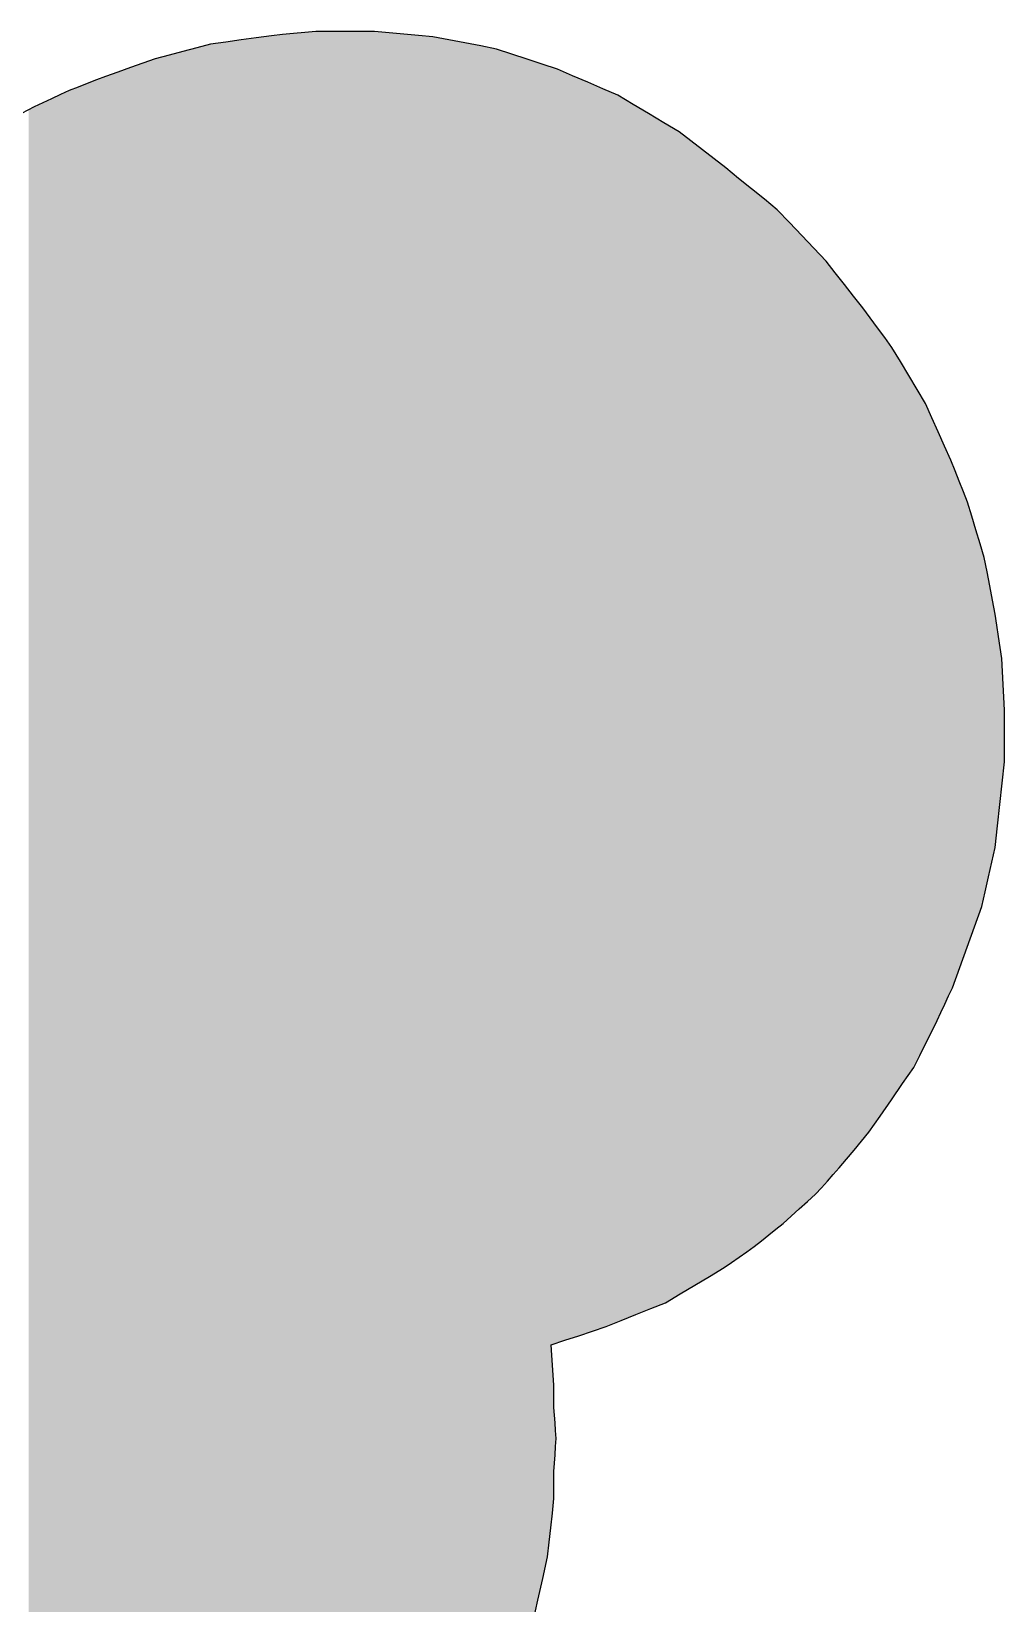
# Model space of a CAD drawing. Extents: x -8.7 to 23.6, y -19.4 to 9.1.
# Drawn here: x 17.86 to 21.34, y -16.1 to -10.48 of the extents above; entities that cross this region are included whole.
import ezdxf

# ---------------------------------------------------------------- set-up
doc = ezdxf.new("R2010")
doc.units = 0
doc.layers.add('LAYER_6', color=7, linetype='CONTINUOUS')

# ---------------------------------------------------------------- blocks, each defined once
blk = doc.blocks.new('*U1')
at = {"layer": 'LAYER_6', "color": 1}
for points in [[(18.6926, -18.0718), (18.6672, -10.5072), (18.6926, -10.5037)], [(18.7155, -18.0476), (18.6926, -10.5037), (18.7155, -10.5005)], [(18.6926, -18.0718), (18.6926, -10.5037), (18.7155, -18.0476)], [(18.7217, -18.041), (18.7155, -10.5005), (18.7217, -10.4996)], [(18.7155, -18.0476), (18.7155, -10.5005), (18.7217, -18.041)], [(18.7612, -17.9992), (18.7217, -10.4996), (18.7612, -10.4958)], [(18.7217, -18.041), (18.7217, -10.4996), (18.7612, -17.9992)], [(18.763, -17.9974), (18.7612, -10.4958), (18.763, -10.4956)], [(18.7612, -17.9992), (18.7612, -10.4958), (18.763, -17.9974)], [(18.7672, -17.9885), (18.763, -10.4956), (18.7672, -10.4952)], [(18.763, -17.9974), (18.763, -10.4956), (18.7672, -17.9885)], [(18.7754, -17.9709), (18.7672, -10.4952), (18.7754, -10.4944)], [(18.7672, -17.9885), (18.7672, -10.4952), (18.7754, -17.9709)], [(18.8007, -17.917), (18.7754, -10.4944), (18.8007, -10.492)], [(18.7754, -17.9709), (18.7754, -10.4944), (18.8007, -17.917)], [(18.8188, -17.8785), (18.8007, -10.492), (18.8188, -10.4902)], [(18.8007, -17.917), (18.8007, -10.492), (18.8188, -17.8785)], [(18.8403, -17.8329), (18.8188, -10.4902), (18.8403, -10.4881)], [(18.8188, -17.8785), (18.8188, -10.4902), (18.8403, -17.8329)], [(18.8583, -17.7946), (18.8403, -10.4881), (18.8583, -10.4864)], [(18.8403, -17.8329), (18.8403, -10.4881), (18.8583, -17.7946)], [(18.8675, -17.775), (18.8583, -10.4864), (18.8675, -10.4855)], [(18.8583, -17.7946), (18.8583, -10.4864), (18.8675, -17.775)], [(18.8798, -17.7488), (18.8675, -10.4855), (18.8798, -10.4843)], [(18.8675, -17.775), (18.8675, -10.4855), (18.8798, -17.7488)], [(18.8798, -17.7488), (18.8798, -10.4843), (18.9162, -17.6715)], [(18.9162, -17.6715), (18.8798, -10.4843), (18.9162, -10.4843)], [(18.9162, -17.6715), (18.9162, -10.4843), (18.9322, -17.6374)], [(18.9322, -17.6374), (18.9162, -10.4843), (18.9322, -10.4843)], [(18.9322, -17.6374), (18.9322, -10.4843), (18.9411, -17.6184)], [(18.9411, -17.6184), (18.9322, -10.4843), (18.9411, -10.4843)], [(18.9411, -17.6184), (18.9411, -10.4843), (18.9648, -17.568)], [(18.9648, -17.568), (18.9411, -10.4843), (18.9648, -10.4843)], [(18.9648, -17.568), (18.9648, -10.4843), (18.9845, -17.5261)], [(18.9845, -17.5261), (18.9648, -10.4843), (18.9845, -10.4843)], [(18.9845, -17.5261), (18.9845, -10.4843), (18.9913, -17.5118)], [(18.9913, -17.5118), (18.9845, -10.4843), (18.9913, -10.4843)], [(18.9913, -17.5118), (18.9913, -10.4843), (19.0135, -17.4645)], [(19.0135, -17.4645), (18.9913, -10.4843), (19.0135, -10.4843)], [(19.0135, -17.4645), (19.0135, -10.4843), (19.0369, -17.4147)], [(19.0369, -17.4147), (19.0135, -10.4843), (19.0369, -10.4843)], [(19.0369, -17.4147), (19.0369, -10.4843), (19.0414, -17.4051)], [(19.0414, -17.4051), (19.0369, -10.4843), (19.0414, -10.4843)], [(19.0414, -17.4051), (19.0414, -10.4843), (19.0581, -17.3696)], [(19.0581, -17.3696), (19.0414, -10.4843), (19.0581, -10.4843)], [(19.0581, -17.3696), (19.0581, -10.4843), (19.0893, -17.3033)], [(19.0893, -17.3033), (19.0581, -10.4843), (19.0893, -10.4843)], [(19.0893, -17.3033), (19.0893, -10.4843), (19.0915, -17.2985)], [(19.0915, -17.2985), (19.0893, -10.4843), (19.0915, -10.4845)], [(19.0915, -17.2985), (19.0915, -10.4845), (19.1027, -17.2747)], [(19.1027, -17.2747), (19.0915, -10.4845), (19.1027, -10.4855)], [(19.1027, -17.2747), (19.1027, -10.4855), (19.1416, -17.1919)], [(19.1416, -17.1919), (19.1027, -10.4855), (19.1416, -10.4891)], [(19.1416, -17.1919), (19.1416, -10.4891), (19.1473, -17.1798)], [(19.1473, -17.1798), (19.1416, -10.4891), (19.1473, -10.4896)], [(19.1473, -17.1798), (19.1473, -10.4896), (19.1832, -17.1036)], [(19.1832, -17.1036), (19.1473, -10.4896), (19.1832, -10.4929)], [(19.1832, -17.1036), (19.1832, -10.4929), (19.1919, -17.0849)], [(19.1919, -17.0849), (19.1832, -10.4929), (19.1919, -10.4937)], [(19.1919, -17.0849), (19.1919, -10.4937), (19.1923, -17.0841)], [(19.1923, -17.0841), (19.1919, -10.4937), (19.1923, -10.4938)], [(19.1923, -17.0841), (19.1923, -10.4938), (19.194, -17.082)], [(19.194, -17.082), (19.1923, -10.4938), (19.194, -10.4939)], [(19.194, -17.082), (19.194, -10.4939), (19.2247, -17.0436)], [(19.2247, -17.0436), (19.194, -10.4939), (19.2247, -10.4968)], [(19.2247, -17.0436), (19.2247, -10.4968), (19.2259, -17.0421)], [(19.2259, -17.0421), (19.2247, -10.4968), (19.2259, -10.4969)], [(19.2259, -17.0421), (19.2259, -10.4969), (19.2324, -17.034)], [(19.2324, -17.034), (19.2259, -10.4969), (19.2324, -10.4975)], [(19.2324, -17.034), (19.2324, -10.4975), (19.2464, -17.0165)], [(19.2464, -17.0165), (19.2324, -10.4975), (19.2464, -10.4988)], [(19.2464, -17.0165), (19.2464, -10.4988), (19.2595, -17.0001)], [(19.2595, -17.0001), (19.2464, -10.4988), (19.2595, -10.5)], [(19.2595, -17.0001), (19.2595, -10.5), (19.2662, -16.9917)], [(19.2662, -16.9917), (19.2595, -10.5), (19.2662, -10.5006)], [(19.2662, -16.9917), (19.2662, -10.5006), (19.2729, -16.9833)], [(19.2729, -16.9833), (19.2662, -10.5006), (19.2729, -10.5012)], [(19.2729, -16.9833), (19.2729, -10.5012), (19.2931, -16.9581)], [(19.2931, -16.9581), (19.2729, -10.5012), (19.2931, -10.5031)], [(19.2931, -16.9581), (19.2931, -10.5031), (19.2987, -16.951)], [(19.2987, -16.951), (19.2931, -10.5031), (19.2987, -10.5036)], [(19.2987, -16.951), (19.2987, -10.5036), (19.3077, -16.9398)], [(19.3077, -16.9398), (19.2987, -10.5036), (19.3077, -10.5053)], [(19.3077, -16.9398), (19.3077, -10.5053), (19.3134, -16.9327)], [(19.3134, -16.9327), (19.3077, -10.5053), (19.3134, -10.5064)], [(19.3134, -16.9327), (19.3134, -10.5064), (19.3266, -16.9161)], [(19.3266, -16.9161), (19.3134, -10.5064), (19.3266, -10.5089)], [(18.4053, -18.3757), (18.367, -10.5661), (18.4053, -10.556)], [(18.4192, -18.3609), (18.4053, -10.556), (18.4192, -10.5523)], [(18.4053, -18.3757), (18.4053, -10.556), (18.4192, -18.3609)], [(18.4257, -18.354), (18.4192, -10.5523), (18.4257, -10.5506)], [(18.4192, -18.3609), (18.4192, -10.5523), (18.4257, -18.354)], [(18.4546, -18.3235), (18.4257, -10.5506), (18.4546, -10.543)], [(18.4257, -18.354), (18.4257, -10.5506), (18.4546, -18.3235)], [(18.4674, -18.3099), (18.4546, -10.543), (18.4674, -10.5396)], [(18.4546, -18.3235), (18.4546, -10.543), (18.4674, -18.3099)], [(18.504, -18.2713), (18.4674, -10.5396), (18.504, -10.5299)], [(18.4674, -18.3099), (18.4674, -10.5396), (18.504, -18.2713)], [(18.5157, -18.2589), (18.504, -10.5299), (18.5157, -10.5283)], [(18.504, -18.2713), (18.504, -10.5299), (18.5157, -18.2589)], [(18.5177, -18.2567), (18.5157, -10.5283), (18.5177, -10.528)], [(18.5157, -18.2589), (18.5157, -10.5283), (18.5177, -18.2567)], [(18.5584, -18.2137), (18.5177, -10.528), (18.5584, -10.5224)], [(18.5177, -18.2567), (18.5177, -10.528), (18.5584, -18.2137)], [(18.5639, -18.2079), (18.5584, -10.5224), (18.5639, -10.5216)], [(18.5584, -18.2137), (18.5584, -10.5224), (18.5639, -18.2079)], [(18.6097, -18.1594), (18.5639, -10.5216), (18.6097, -10.5152)], [(18.5639, -18.2079), (18.5639, -10.5216), (18.6097, -18.1594)], [(18.6121, -18.1569), (18.6097, -10.5152), (18.6121, -10.5149)], [(18.6097, -18.1594), (18.6097, -10.5152), (18.6121, -18.1569)], [(18.6128, -18.1561), (18.6121, -10.5149), (18.6128, -10.5148)], [(18.6121, -18.1569), (18.6121, -10.5149), (18.6128, -18.1561)], [(18.6638, -18.1022), (18.6128, -10.5148), (18.6638, -10.5077)], [(18.6128, -18.1561), (18.6128, -10.5148), (18.6638, -18.1022)], [(18.6672, -18.0986), (18.6638, -10.5077), (18.6672, -10.5072)], [(18.6638, -18.1022), (18.6638, -10.5077), (18.6672, -18.0986)], [(18.6672, -18.0986), (18.6672, -10.5072), (18.6926, -18.0718)], [(19.3266, -16.9161), (19.3266, -10.5089), (19.3494, -16.8775)], [(19.3494, -16.8775), (19.3266, -10.5089), (19.3494, -10.5133)], [(19.3494, -16.8775), (19.3494, -10.5133), (19.3539, -16.8699)], [(19.3539, -16.8699), (19.3494, -10.5133), (19.3539, -10.5141)], [(19.3539, -16.8699), (19.3539, -10.5141), (19.3546, -16.8686)], [(19.3546, -16.8686), (19.3539, -10.5141), (19.3546, -10.5143)], [(19.3546, -16.8686), (19.3546, -10.5143), (19.3556, -16.867)], [(19.3556, -16.867), (19.3546, -10.5143), (19.3556, -10.5145)], [(19.3556, -16.867), (19.3556, -10.5145), (19.3721, -16.8389)], [(19.3721, -16.8389), (19.3556, -10.5145), (19.3721, -10.5176)], [(19.3721, -16.8389), (19.3721, -10.5176), (19.3899, -16.8087)], [(19.3899, -16.8087), (19.3721, -10.5176), (19.3899, -10.5211)], [(19.3899, -16.8087), (19.3899, -10.5211), (19.3949, -16.8004)], [(19.3949, -16.8004), (19.3899, -10.5211), (19.3949, -10.522)], [(19.3949, -16.8004), (19.3949, -10.522), (19.4016, -16.789)], [(19.4016, -16.789), (19.3949, -10.522), (19.4016, -10.5233)], [(19.4016, -16.789), (19.4016, -10.5233), (19.4124, -16.7705)], [(19.4124, -16.7705), (19.4016, -10.5233), (19.4124, -10.5254)], [(19.4124, -16.7705), (19.4124, -10.5254), (19.4176, -16.7618)], [(19.4176, -16.7618), (19.4124, -10.5254), (19.4176, -10.5264)], [(19.4176, -16.7618), (19.4176, -10.5264), (19.426, -16.7461)], [(19.426, -16.7461), (19.4176, -10.5264), (19.426, -10.528)], [(19.426, -16.7461), (19.426, -10.528), (19.4423, -16.7158)], [(19.4423, -16.7158), (19.426, -10.528), (19.4423, -10.5311)], [(19.4423, -16.7158), (19.4423, -10.5311), (19.4485, -16.7042)], [(19.4485, -16.7042), (19.4423, -10.5311), (19.4485, -10.5323)], [(19.4485, -16.7042), (19.4485, -10.5323), (19.4621, -16.6789)], [(19.4621, -16.6789), (19.4485, -10.5323), (19.4621, -10.5349)], [(19.4621, -16.6789), (19.4621, -10.5349), (19.467, -16.6698)], [(19.467, -16.6698), (19.4621, -10.5349), (19.467, -10.5358)], [(19.467, -16.6698), (19.467, -10.5358), (19.4693, -16.6656)], [(19.4693, -16.6656), (19.467, -10.5358), (19.4693, -10.5363)], [(19.4693, -16.6656), (19.4693, -10.5363), (19.4917, -16.6238)], [(19.4917, -16.6238), (19.4693, -10.5363), (19.4917, -10.5406)], [(19.4917, -16.6238), (19.4917, -10.5406), (19.4955, -16.6169)], [(19.4955, -16.6169), (19.4917, -10.5406), (19.4955, -10.5413)], [(19.4955, -16.6169), (19.4955, -10.5413), (19.4982, -16.6118)], [(19.4982, -16.6118), (19.4955, -10.5413), (19.4982, -10.5418)], [(19.4982, -16.6118), (19.4982, -10.5418), (19.5165, -16.5778)], [(19.5165, -16.5778), (19.4982, -10.5418), (19.5165, -10.5453)], [(19.5165, -16.5778), (19.5165, -10.5453), (19.5261, -16.5526)], [(19.5261, -16.5526), (19.5165, -10.5453), (19.5261, -10.5472)], [(19.5261, -16.5526), (19.5261, -10.5472), (19.5282, -16.5472)], [(19.5282, -16.5472), (19.5261, -10.5472), (19.5282, -10.5478)], [(19.5282, -16.5472), (19.5282, -10.5478), (19.5341, -16.5317)], [(19.5341, -16.5317), (19.5282, -10.5478), (19.5341, -10.5498)], [(19.5341, -16.5317), (19.5341, -10.5498), (19.5518, -16.4856)], [(19.5518, -16.4856), (19.5341, -10.5498), (19.5518, -10.5557)], [(19.5518, -16.4856), (19.5518, -10.5557), (19.5582, -16.469)], [(19.5582, -16.469), (19.5518, -10.5557), (19.5582, -10.5578)], [(19.5582, -16.469), (19.5582, -10.5578), (19.5694, -16.4396)], [(19.5694, -16.4396), (19.5582, -10.5578), (19.5694, -10.5616)], [(19.5694, -16.4396), (19.5694, -10.5616), (19.5777, -16.418)], [(19.5777, -16.418), (19.5694, -10.5616), (19.5777, -10.5643)], [(18.2104, -18.5817), (18.173, -10.6293), (18.2104, -10.6161)], [(18.2175, -18.5742), (18.2104, -10.6161), (18.2175, -10.6136)], [(18.2104, -18.5817), (18.2104, -10.6161), (18.2175, -18.5742)], [(18.2418, -18.5485), (18.2175, -10.6136), (18.2418, -10.605)], [(18.2175, -18.5742), (18.2175, -10.6136), (18.2418, -18.5485)], [(18.262, -18.5271), (18.2418, -10.605), (18.262, -10.5978)], [(18.2418, -18.5485), (18.2418, -10.605), (18.262, -18.5271)], [(18.2626, -18.5265), (18.262, -10.5978), (18.2626, -10.5976)], [(18.262, -18.5271), (18.262, -10.5978), (18.2626, -18.5265)], [(18.3065, -18.48), (18.2626, -10.5976), (18.3065, -10.5821)], [(18.2626, -18.5265), (18.2626, -10.5976), (18.3065, -18.48)], [(18.3148, -18.4713), (18.3065, -10.5821), (18.3148, -10.5799)], [(18.3065, -18.48), (18.3065, -10.5821), (18.3148, -18.4713)], [(18.3338, -18.4512), (18.3148, -10.5799), (18.3338, -10.5749)], [(18.3148, -18.4713), (18.3148, -10.5799), (18.3338, -18.4512)], [(18.3559, -18.4278), (18.3338, -10.5749), (18.3559, -10.5691)], [(18.3338, -18.4512), (18.3338, -10.5749), (18.3559, -18.4278)], [(18.367, -18.4161), (18.3559, -10.5691), (18.367, -10.5661)], [(18.3559, -18.4278), (18.3559, -10.5691), (18.367, -18.4161)], [(18.367, -18.4161), (18.367, -10.5661), (18.4053, -18.3757)], [(19.5777, -16.418), (19.5777, -10.5643), (19.5805, -16.4108)], [(19.5805, -16.4108), (19.5777, -10.5643), (19.5805, -10.5652)], [(19.5805, -16.4108), (19.5805, -10.5652), (19.5871, -16.3935)], [(19.5871, -16.3935), (19.5805, -10.5652), (19.5871, -10.5675)], [(19.5871, -16.3935), (19.5871, -10.5675), (19.5881, -16.3906)], [(19.5881, -16.3906), (19.5871, -10.5675), (19.5881, -10.5678)], [(19.5881, -16.3906), (19.5881, -10.5678), (19.6002, -16.3564)], [(19.6002, -16.3564), (19.5881, -10.5678), (19.6002, -10.5718)], [(19.6002, -16.3564), (19.6002, -10.5718), (19.6133, -16.3192)], [(19.6133, -16.3192), (19.6002, -10.5718), (19.6133, -10.5762)], [(19.6133, -16.3192), (19.6133, -10.5762), (19.6181, -16.3056)], [(19.6181, -16.3056), (19.6133, -10.5762), (19.6181, -10.5778)], [(19.6181, -16.3056), (19.6181, -10.5778), (19.6264, -16.2821)], [(19.6264, -16.2821), (19.6181, -10.5778), (19.6264, -10.5805)], [(19.6264, -16.2821), (19.6264, -10.5805), (19.6348, -16.2582)], [(19.6348, -16.2582), (19.6264, -10.5805), (19.6348, -10.5833)], [(19.6348, -16.2582), (19.6348, -10.5833), (19.6395, -16.245)], [(19.6395, -16.245), (19.6348, -10.5833), (19.6395, -10.5849)], [(19.6395, -16.245), (19.6395, -10.5849), (19.6401, -16.2423)], [(19.6401, -16.2423), (19.6395, -10.5849), (19.6401, -10.5851)], [(19.6401, -16.2423), (19.6401, -10.5851), (19.6567, -16.1677)], [(19.6567, -16.1677), (19.6401, -10.5851), (19.6567, -10.5906)], [(19.6567, -16.1677), (19.6567, -10.5906), (19.66, -16.1531)], [(19.66, -16.1531), (19.6567, -10.5906), (19.66, -10.5917)], [(19.66, -16.1531), (19.66, -10.5917), (19.662, -16.1438)], [(19.662, -16.1438), (19.66, -10.5917), (19.662, -10.5924)], [(19.662, -16.1438), (19.662, -10.5924), (19.6739, -16.0905)], [(19.6739, -16.0905), (19.662, -10.5924), (19.6739, -10.5963)], [(19.6739, -16.0905), (19.6739, -10.5963), (19.684, -16.0453)], [(19.684, -16.0453), (19.6739, -10.5963), (19.684, -10.5997)], [(19.684, -16.0453), (19.684, -10.5997), (19.6892, -16.0221)], [(19.6892, -16.0221), (19.684, -10.5997), (19.6892, -10.6014)], [(19.6892, -16.0221), (19.6892, -10.6014), (19.6911, -16.0132)], [(19.6911, -16.0132), (19.6892, -10.6014), (19.6911, -10.6021)], [(19.6911, -16.0132), (19.6911, -10.6021), (19.7059, -15.9468)], [(19.7059, -15.9468), (19.6911, -10.6021), (19.7059, -10.607)], [(19.7059, -15.9468), (19.7059, -10.607), (19.7084, -15.936)], [(19.7084, -15.936), (19.7059, -10.607), (19.7084, -10.6078)], [(19.7084, -15.936), (19.7084, -10.6078), (19.7121, -15.9013)], [(19.7121, -15.9013), (19.7084, -10.6078), (19.7121, -10.6091)], [(19.7121, -15.9013), (19.7121, -10.6091), (19.714, -15.884)], [(19.714, -15.884), (19.7121, -10.6091), (19.714, -10.6097)], [(19.714, -15.884), (19.714, -10.6097), (19.7173, -15.854)], [(19.7173, -15.854), (19.714, -10.6097), (19.7173, -10.6108)], [(19.7173, -15.854), (19.7173, -10.6108), (19.7185, -15.843)], [(19.7185, -15.843), (19.7173, -10.6108), (19.7185, -10.6112)], [(19.7185, -15.843), (19.7185, -10.6112), (19.7197, -15.8319)], [(19.7197, -15.8319), (19.7185, -10.6112), (19.7197, -10.6116)], [(19.7197, -15.8319), (19.7197, -10.6116), (19.7214, -15.8162)], [(19.7214, -15.8162), (19.7197, -10.6116), (19.7214, -10.6122)], [(19.7214, -15.1787), (19.7214, -10.6122), (19.7225, -15.1784)], [(19.7225, -15.1784), (19.7214, -10.6122), (19.7225, -10.6125)], [(19.7225, -15.1784), (19.7225, -10.6125), (19.7239, -15.1779)], [(19.7239, -15.1779), (19.7225, -10.6125), (19.7239, -10.613)], [(19.7239, -15.1779), (19.7239, -10.613), (19.7254, -15.1774)], [(19.7254, -15.1774), (19.7239, -10.613), (19.7254, -10.6135)], [(19.7254, -15.1774), (19.7254, -10.6135), (19.7263, -15.1771)], [(19.7263, -15.1771), (19.7254, -10.6135), (19.7263, -10.6138)], [(19.7263, -15.1771), (19.7263, -10.6138), (19.7277, -15.1767)], [(19.7277, -15.1767), (19.7263, -10.6138), (19.7277, -10.6142)], [(19.7277, -15.1767), (19.7277, -10.6142), (19.7287, -15.1763)], [(19.7287, -15.1763), (19.7277, -10.6142), (19.7287, -10.6146)], [(19.7287, -15.1763), (19.7287, -10.6146), (19.7311, -15.1755)], [(19.7311, -15.1755), (19.7287, -10.6146), (19.7311, -10.6154)], [(19.7311, -15.1755), (19.7311, -10.6154), (19.7328, -15.1749)], [(19.7328, -15.1749), (19.7311, -10.6154), (19.7328, -10.616)], [(19.7328, -15.1749), (19.7328, -10.616), (19.7331, -15.1748)], [(19.7331, -15.1748), (19.7328, -10.616), (19.7331, -10.616)], [(19.7331, -15.1748), (19.7331, -10.616), (19.7351, -15.1742)], [(19.7351, -15.1742), (19.7331, -10.616), (19.7351, -10.6167)], [(19.7351, -15.1742), (19.7351, -10.6167), (19.737, -15.1735)], [(19.737, -15.1735), (19.7351, -10.6167), (19.737, -10.6174)], [(19.737, -15.1735), (19.737, -10.6174), (19.739, -15.1728)], [(19.739, -15.1728), (19.737, -10.6174), (19.739, -10.618)], [(19.739, -15.1728), (19.739, -10.618), (19.7422, -15.1718)], [(19.7422, -15.1718), (19.739, -10.618), (19.7422, -10.6191)], [(19.7422, -15.1718), (19.7422, -10.6191), (19.7424, -15.1717)], [(19.7424, -15.1717), (19.7422, -10.6191), (19.7424, -10.6191)], [(19.7424, -15.1717), (19.7424, -10.6191), (19.7435, -15.1713)], [(19.7435, -15.1713), (19.7424, -10.6191), (19.7435, -10.6195)], [(18.0633, -18.7301), (18.0409, -10.679), (18.0633, -10.6703)], [(18.0772, -18.7226), (18.0633, -10.6703), (18.0772, -10.6649)], [(18.0633, -18.7301), (18.0633, -10.6703), (18.0772, -18.7226)], [(18.0959, -18.7028), (18.0772, -10.6649), (18.0959, -10.6577)], [(18.0772, -18.7226), (18.0772, -10.6649), (18.0959, -18.7028)], [(18.0974, -18.7012), (18.0959, -10.6577), (18.0974, -10.6571)], [(18.0959, -18.7028), (18.0959, -10.6577), (18.0974, -18.7012)], [(18.1284, -18.6684), (18.0974, -10.6571), (18.1284, -10.645)], [(18.0974, -18.7012), (18.0974, -10.6571), (18.1284, -18.6684)], [(18.1539, -18.6414), (18.1284, -10.645), (18.1539, -10.636)], [(18.1284, -18.6684), (18.1284, -10.645), (18.1539, -18.6414)], [(18.173, -18.6213), (18.1539, -10.636), (18.173, -10.6293)], [(18.1539, -18.6414), (18.1539, -10.636), (18.173, -18.6213)], [(18.173, -18.6213), (18.173, -10.6293), (18.2104, -18.5817)], [(19.7435, -15.1713), (19.7435, -10.6195), (19.7437, -15.1713)], [(19.7437, -15.1713), (19.7435, -10.6195), (19.7437, -10.6196)], [(19.7437, -15.1713), (19.7437, -10.6196), (19.7472, -15.1701)], [(19.7472, -15.1701), (19.7437, -10.6196), (19.7472, -10.6211)], [(19.7472, -15.1701), (19.7472, -10.6211), (19.7519, -15.1685)], [(19.7519, -15.1685), (19.7472, -10.6211), (19.7519, -10.6231)], [(19.7519, -15.1685), (19.7519, -10.6231), (19.7562, -15.167)], [(19.7562, -15.167), (19.7519, -10.6231), (19.7562, -10.625)], [(19.7562, -15.167), (19.7562, -10.625), (19.7599, -15.1658)], [(19.7599, -15.1658), (19.7562, -10.625), (19.7599, -10.6266)], [(19.7599, -15.1658), (19.7599, -10.6266), (19.7615, -15.1653)], [(19.7615, -15.1653), (19.7599, -10.6266), (19.7615, -10.6272)], [(19.7615, -15.1653), (19.7615, -10.6272), (19.7637, -15.1645)], [(19.7637, -15.1645), (19.7615, -10.6272), (19.7637, -10.6281)], [(19.7637, -15.1645), (19.7637, -10.6281), (19.7674, -15.1633)], [(19.7674, -15.1633), (19.7637, -10.6281), (19.7674, -10.6297)], [(19.7674, -15.1633), (19.7674, -10.6297), (19.7705, -15.1622)], [(19.7705, -15.1622), (19.7674, -10.6297), (19.7705, -10.6311)], [(19.7705, -15.1622), (19.7705, -10.6311), (19.7711, -15.162)], [(19.7711, -15.162), (19.7705, -10.6311), (19.7711, -10.6313)], [(19.7711, -15.162), (19.7711, -10.6313), (19.7823, -15.1583)], [(19.7823, -15.1583), (19.7711, -10.6313), (19.7823, -10.6361)], [(19.7823, -15.1583), (19.7823, -10.6361), (19.7976, -15.1531)], [(19.7976, -15.1531), (19.7823, -10.6361), (19.7976, -10.6427)], [(19.7976, -15.1531), (19.7976, -10.6427), (19.8173, -15.1465)], [(19.8173, -15.1465), (19.7976, -10.6427), (19.8173, -10.6511)], [(19.8173, -15.1465), (19.8173, -10.6511), (19.8196, -15.1457)], [(19.8196, -15.1457), (19.8173, -10.6511), (19.8196, -10.6521)], [(19.8196, -15.1457), (19.8196, -10.6521), (19.8245, -15.144)], [(19.8245, -15.144), (19.8196, -10.6521), (19.8245, -10.6542)], [(19.8245, -15.144), (19.8245, -10.6542), (19.8517, -15.1349)], [(19.8517, -15.1349), (19.8245, -10.6542), (19.8517, -10.6658)], [(19.8517, -15.1349), (19.8517, -10.6658), (19.8524, -15.1346)], [(19.8524, -15.1346), (19.8517, -10.6658), (19.8524, -10.6661)], [(19.8524, -15.1346), (19.8524, -10.6661), (19.8687, -15.1291)], [(19.8687, -15.1291), (19.8524, -10.6661), (19.8687, -10.6731)], [(19.8687, -15.1291), (19.8687, -10.6731), (19.9058, -15.1167)], [(19.9058, -15.1167), (19.8687, -10.6731), (19.9058, -10.689)], [(17.936, -18.7989), (17.9049, -10.7393), (17.936, -10.7248)], [(17.9409, -18.7963), (17.936, -10.7248), (17.9409, -10.7225)], [(17.936, -18.7989), (17.936, -10.7248), (17.9409, -18.7963)], [(17.9671, -18.7821), (17.9409, -10.7225), (17.9671, -10.7102)], [(17.9409, -18.7963), (17.9409, -10.7225), (17.9671, -18.7821)], [(17.9844, -18.7728), (17.9671, -10.7102), (17.9844, -10.7021)], [(17.9671, -18.7821), (17.9671, -10.7102), (17.9844, -18.7728)], [(17.9982, -18.7653), (17.9844, -10.7021), (17.9982, -10.6956)], [(17.9844, -18.7728), (17.9844, -10.7021), (17.9982, -18.7653)], [(18.0308, -18.7477), (17.9982, -10.6956), (18.0308, -10.683)], [(17.9982, -18.7653), (17.9982, -10.6956), (18.0308, -18.7477)], [(18.04, -18.7427), (18.0308, -10.683), (18.04, -10.6794)], [(18.0308, -18.7477), (18.0308, -10.683), (18.04, -18.7427)], [(18.0409, -18.7422), (18.04, -10.6794), (18.0409, -10.679)], [(18.04, -18.7427), (18.04, -10.6794), (18.0409, -18.7422)], [(18.0409, -18.7422), (18.0409, -10.679), (18.0633, -18.7301)], [(19.9058, -15.1167), (19.9058, -10.689), (19.9095, -15.1154)], [(19.9095, -15.1154), (19.9058, -10.689), (19.9095, -10.6906)], [(19.9095, -15.1154), (19.9095, -10.6906), (19.9178, -15.1126)], [(19.9178, -15.1126), (19.9095, -10.6906), (19.9178, -10.6942)], [(19.9178, -15.1126), (19.9178, -10.6942), (19.9334, -15.1064)], [(19.9334, -15.1064), (19.9178, -10.6942), (19.9334, -10.7009)], [(19.9334, -15.1064), (19.9334, -10.7009), (19.9598, -15.0958)], [(19.9598, -15.0958), (19.9334, -10.7009), (19.9598, -10.7122)], [(19.9598, -15.0958), (19.9598, -10.7122), (19.9708, -15.0914)], [(19.9708, -15.0914), (19.9598, -10.7122), (19.9708, -10.7188)], [(19.9708, -15.0914), (19.9708, -10.7188), (19.9945, -15.0819)], [(19.9945, -15.0819), (19.9708, -10.7188), (19.9945, -10.733)], [(17.8738, -18.8326), (17.8537, -10.7644), (17.8738, -10.7539)], [(17.8537, -18.8435), (17.8537, -10.7644), (17.8738, -18.8326)], [(17.8973, -18.8199), (17.8738, -10.7539), (17.8973, -10.7429)], [(17.8738, -18.8326), (17.8738, -10.7539), (17.8973, -18.8199)], [(17.9049, -18.8158), (17.8973, -10.7429), (17.9049, -10.7393)], [(17.8973, -18.8199), (17.8973, -10.7429), (17.9049, -18.8158)], [(17.9049, -18.8158), (17.9049, -10.7393), (17.936, -18.7989)], [(19.9945, -15.0819), (19.9945, -10.733), (20.0145, -15.0739)], [(20.0145, -15.0739), (19.9945, -10.733), (20.0145, -10.745)], [(20.0145, -15.0739), (20.0145, -10.745), (20.0238, -15.0702)], [(20.0238, -15.0702), (20.0145, -10.745), (20.0238, -10.7506)], [(20.0238, -15.0702), (20.0238, -10.7506), (20.0691, -15.0521)], [(20.0691, -15.0521), (20.0238, -10.7506), (20.0691, -10.7778)], [(20.0691, -15.0521), (20.0691, -10.7778), (20.0767, -15.049)], [(20.0767, -15.049), (20.0691, -10.7778), (20.0767, -10.7824)], [(20.0767, -15.049), (20.0767, -10.7824), (20.0795, -15.0479)], [(20.0795, -15.0479), (20.0767, -10.7824), (20.0795, -10.7841)], [(20.0795, -15.0479), (20.0795, -10.7841), (20.0955, -15.0415)], [(20.0955, -15.0415), (20.0795, -10.7841), (20.0955, -10.7937)], [(20.0955, -15.0415), (20.0955, -10.7937), (20.1237, -15.0303)], [(20.1237, -15.0303), (20.0955, -10.7937), (20.1237, -10.8106)], [(20.1237, -15.0303), (20.1237, -10.8106), (20.1297, -15.0279)], [(20.1297, -15.0279), (20.1237, -10.8106), (20.1297, -10.8142)], [(20.1297, -15.0279), (20.1297, -10.8142), (20.1645, -15.007)], [(20.1645, -15.007), (20.1297, -10.8142), (20.1645, -10.8352)], [(20.1645, -15.007), (20.1645, -10.8352), (20.1765, -14.9998)], [(20.1765, -14.9998), (20.1645, -10.8352), (20.1765, -10.8424)], [(20.1765, -14.9998), (20.1765, -10.8424), (20.1783, -14.9987)], [(20.1783, -14.9987), (20.1765, -10.8424), (20.1783, -10.8434)], [(20.1783, -14.9987), (20.1783, -10.8434), (20.182, -14.9965)], [(20.182, -14.9965), (20.1783, -10.8434), (20.182, -10.8463)], [(20.182, -14.9965), (20.182, -10.8463), (20.2107, -14.9793)], [(20.2107, -14.9793), (20.182, -10.8463), (20.2107, -10.8685)], [(20.2107, -14.9793), (20.2107, -10.8685), (20.2136, -14.9775)], [(20.2136, -14.9775), (20.2107, -10.8685), (20.2136, -10.8707)], [(20.2136, -14.9775), (20.2136, -10.8707), (20.22, -14.9737)], [(20.22, -14.9737), (20.2136, -10.8707), (20.22, -10.8756)], [(20.22, -14.9737), (20.22, -10.8756), (20.2343, -14.9652)], [(20.2343, -14.9652), (20.22, -10.8756), (20.2343, -10.8867)], [(20.2343, -14.9652), (20.2343, -10.8867), (20.2506, -14.9553)], [(20.2506, -14.9553), (20.2343, -10.8867), (20.2506, -10.8993)], [(20.2506, -14.9553), (20.2506, -10.8993), (20.257, -14.9515)], [(20.257, -14.9515), (20.2506, -10.8993), (20.257, -10.9043)], [(20.257, -14.9515), (20.257, -10.9043), (20.2616, -14.9487)], [(20.2616, -14.9487), (20.257, -10.9043), (20.2616, -10.9079)], [(20.2616, -14.9487), (20.2616, -10.9079), (20.2865, -14.9338)], [(20.2865, -14.9338), (20.2616, -10.9079), (20.2865, -10.9271)], [(20.2865, -14.9338), (20.2865, -10.9271), (20.2877, -14.9331)], [(20.2877, -14.9331), (20.2865, -10.9271), (20.2877, -10.928)], [(20.2877, -14.9331), (20.2877, -10.928), (20.3032, -14.9238)], [(20.3032, -14.9238), (20.2877, -10.928), (20.3032, -10.94)], [(20.3032, -14.9238), (20.3032, -10.94), (20.3033, -14.9237)], [(20.3033, -14.9237), (20.3032, -10.94), (20.3033, -10.9401)], [(20.3033, -14.9237), (20.3033, -10.9401), (20.3247, -14.9109)], [(20.3247, -14.9109), (20.3033, -10.9401), (20.3247, -10.9566)], [(20.3247, -14.9109), (20.3247, -10.9566), (20.3388, -14.9024)], [(20.3388, -14.9024), (20.3247, -10.9566), (20.3388, -10.9675)], [(20.3388, -14.9024), (20.3388, -10.9675), (20.345, -14.8981)], [(20.345, -14.8981), (20.3388, -10.9675), (20.345, -10.9723)], [(20.345, -14.8981), (20.345, -10.9723), (20.3495, -14.895)], [(20.3495, -14.895), (20.345, -10.9723), (20.3495, -10.9759)], [(20.3495, -14.895), (20.3495, -10.9759), (20.3659, -14.8835)], [(20.3659, -14.8835), (20.3495, -10.9759), (20.3659, -10.9892)], [(20.3659, -14.8835), (20.3659, -10.9892), (20.3867, -14.8689)], [(20.3867, -14.8689), (20.3659, -10.9892), (20.3867, -11.006)], [(20.3867, -14.8689), (20.3867, -11.006), (20.3889, -14.8674)], [(20.3889, -14.8674), (20.3867, -11.006), (20.3889, -11.0078)], [(20.3889, -14.8674), (20.3889, -11.0078), (20.3911, -14.8658)], [(20.3911, -14.8658), (20.3889, -11.0078), (20.3911, -11.0096)], [(20.3911, -14.8658), (20.3911, -11.0096), (20.3929, -14.8646)], [(20.3929, -14.8646), (20.3911, -11.0096), (20.3929, -11.011)], [(20.3929, -14.8646), (20.3929, -11.011), (20.4199, -14.8456)], [(20.4199, -14.8456), (20.3929, -11.011), (20.4199, -11.0329)], [(20.4199, -14.8456), (20.4199, -11.0329), (20.4239, -14.8428)], [(20.4239, -14.8428), (20.4199, -11.0329), (20.4239, -11.0361)], [(20.4239, -14.8428), (20.4239, -11.0361), (20.4372, -14.8335)], [(20.4372, -14.8335), (20.4239, -11.0361), (20.4372, -11.0469)], [(20.4372, -14.8335), (20.4372, -11.0469), (20.447, -14.8267)], [(20.447, -14.8267), (20.4372, -11.0469), (20.447, -11.0548)], [(20.447, -14.8267), (20.447, -11.0548), (20.453, -14.8219)], [(20.453, -14.8219), (20.447, -11.0548), (20.453, -11.0597)], [(20.453, -14.8219), (20.453, -11.0597), (20.4611, -14.8154)], [(20.4611, -14.8154), (20.453, -11.0597), (20.4611, -11.0662)], [(20.4611, -14.8154), (20.4611, -11.0662), (20.4727, -14.8062)], [(20.4727, -14.8062), (20.4611, -11.0662), (20.4727, -11.0757)], [(20.4727, -14.8062), (20.4727, -11.0757), (20.4832, -14.7978)], [(20.4832, -14.7978), (20.4727, -11.0757), (20.4832, -11.0842)], [(20.4832, -14.7978), (20.4832, -11.0842), (20.4983, -14.7858)], [(20.4983, -14.7858), (20.4832, -11.0842), (20.4983, -11.0964)], [(20.4983, -14.7858), (20.4983, -11.0964), (20.4985, -14.7857)], [(20.4985, -14.7857), (20.4983, -11.0964), (20.4985, -11.0965)], [(20.4985, -14.7857), (20.4985, -11.0965), (20.5172, -14.7708)], [(20.5172, -14.7708), (20.4985, -11.0965), (20.5172, -11.1116)], [(20.5172, -14.7708), (20.5172, -11.1116), (20.5242, -14.7652)], [(20.5242, -14.7652), (20.5172, -11.1116), (20.5242, -11.1173)], [(20.5242, -14.7652), (20.5242, -11.1173), (20.5293, -14.7611)], [(20.5293, -14.7611), (20.5242, -11.1173), (20.5293, -11.1215)], [(20.5293, -14.7611), (20.5293, -11.1215), (20.5475, -14.7467)], [(20.5475, -14.7467), (20.5293, -11.1215), (20.5475, -11.1407)], [(20.5475, -14.7467), (20.5475, -11.1407), (20.55, -14.7447)], [(20.55, -14.7447), (20.5475, -11.1407), (20.55, -11.1433)], [(20.55, -14.7447), (20.55, -11.1433), (20.5728, -14.7241)], [(20.5728, -14.7241), (20.55, -11.1433), (20.5728, -11.1674)], [(20.5728, -14.7241), (20.5728, -11.1674), (20.5789, -14.7186)], [(20.5789, -14.7186), (20.5728, -11.1674), (20.5789, -11.1739)], [(20.5789, -14.7186), (20.5789, -11.1739), (20.5813, -14.7164)], [(20.5813, -14.7164), (20.5789, -11.1739), (20.5813, -11.1765)], [(20.5813, -14.7164), (20.5813, -11.1765), (20.5967, -14.7026)], [(20.5967, -14.7026), (20.5813, -11.1765), (20.5967, -11.1927)], [(20.5967, -14.7026), (20.5967, -11.1927), (20.6079, -14.6925)], [(20.6079, -14.6925), (20.5967, -11.1927), (20.6079, -11.2045)], [(20.6079, -14.6925), (20.6079, -11.2045), (20.6163, -14.6849)], [(20.6163, -14.6849), (20.6079, -11.2045), (20.6163, -11.2134)], [(20.6163, -14.6849), (20.6163, -11.2134), (20.6167, -14.6845)], [(20.6167, -14.6845), (20.6163, -11.2134), (20.6167, -11.2138)], [(20.6167, -14.6845), (20.6167, -11.2138), (20.6368, -14.6664)], [(20.6368, -14.6664), (20.6167, -11.2138), (20.6368, -11.2351)], [(20.6368, -14.6664), (20.6368, -11.2351), (20.6459, -14.6582)], [(20.6459, -14.6582), (20.6368, -11.2351), (20.6459, -11.2447)], [(20.6459, -14.6582), (20.6459, -11.2447), (20.652, -14.6527)], [(20.652, -14.6527), (20.6459, -11.2447), (20.652, -11.2511)], [(20.652, -14.6527), (20.652, -11.2511), (20.6598, -14.6456)], [(20.6598, -14.6456), (20.652, -11.2511), (20.6598, -11.2594)], [(20.6598, -14.6456), (20.6598, -11.2594), (20.6657, -14.6403)], [(20.6657, -14.6403), (20.6598, -11.2594), (20.6657, -11.2657)], [(20.6657, -14.6403), (20.6657, -11.2657), (20.6869, -14.6168)], [(20.6869, -14.6168), (20.6657, -11.2657), (20.6869, -11.2881)], [(20.6869, -14.6168), (20.6869, -11.2881), (20.6873, -14.6164)], [(20.6873, -14.6164), (20.6869, -11.2881), (20.6873, -11.2885)], [(20.6873, -14.6164), (20.6873, -11.2885), (20.695, -14.6078)], [(20.695, -14.6078), (20.6873, -11.2885), (20.695, -11.2967)], [(20.695, -14.6078), (20.695, -11.2967), (20.7033, -14.5986)], [(20.7033, -14.5986), (20.695, -11.2967), (20.7033, -11.3054)], [(20.7033, -14.5986), (20.7033, -11.3054), (20.7081, -14.5933)], [(20.7081, -14.5933), (20.7033, -11.3054), (20.7081, -11.3115)], [(20.7081, -14.5933), (20.7081, -11.3115), (20.7226, -14.5772)], [(20.7226, -14.5772), (20.7081, -11.3115), (20.7226, -11.3299)], [(20.7226, -14.5772), (20.7226, -11.3299), (20.7293, -14.5697)], [(20.7293, -14.5697), (20.7226, -11.3299), (20.7293, -11.3384)], [(20.7293, -14.5697), (20.7293, -11.3384), (20.7362, -14.5621)], [(20.7362, -14.5621), (20.7293, -11.3384), (20.7362, -11.3472)], [(20.7362, -14.5621), (20.7362, -11.3472), (20.7389, -14.5591)], [(20.7389, -14.5591), (20.7362, -11.3472), (20.7389, -11.3506)], [(20.7389, -14.5591), (20.7389, -11.3506), (20.7505, -14.5462)], [(20.7505, -14.5462), (20.7389, -11.3506), (20.7505, -11.3653)], [(20.7505, -14.5462), (20.7505, -11.3653), (20.7543, -14.5417)], [(20.7543, -14.5417), (20.7505, -11.3653), (20.7543, -11.3702)], [(20.7543, -14.5417), (20.7543, -11.3702), (20.7691, -14.5238)], [(20.7691, -14.5238), (20.7543, -11.3702), (20.7691, -11.389)], [(20.7691, -14.5238), (20.7691, -11.389), (20.7769, -14.5144)], [(20.7769, -14.5144), (20.7691, -11.389), (20.7769, -11.3989)], [(20.7769, -14.5144), (20.7769, -11.3989), (20.7827, -14.5074)], [(20.7827, -14.5074), (20.7769, -11.3989), (20.7827, -11.4062)], [(20.7827, -14.5074), (20.7827, -11.4062), (20.786, -14.5035)], [(20.786, -14.5035), (20.7827, -11.4062), (20.786, -11.4104)], [(20.786, -14.5035), (20.786, -11.4104), (20.802, -14.4842)], [(20.802, -14.4842), (20.786, -11.4104), (20.802, -11.4307)], [(20.802, -14.4842), (20.802, -11.4307), (20.8034, -14.4825)], [(20.8034, -14.4825), (20.802, -11.4307), (20.8034, -11.4325)], [(20.8034, -14.4825), (20.8034, -11.4325), (20.8177, -14.4653)], [(20.8177, -14.4653), (20.8034, -11.4325), (20.8177, -11.4506)], [(20.8177, -14.4653), (20.8177, -11.4506), (20.8265, -14.4546)], [(20.8265, -14.4546), (20.8177, -11.4506), (20.8265, -11.4619)], [(20.8265, -14.4546), (20.8265, -11.4619), (20.8298, -14.4506)], [(20.8298, -14.4506), (20.8265, -11.4619), (20.8298, -11.4661)], [(20.8298, -14.4506), (20.8298, -11.4661), (20.8349, -14.4445)], [(20.8349, -14.4445), (20.8298, -11.4661), (20.8349, -11.4725)], [(20.8349, -14.4445), (20.8349, -11.4725), (20.8494, -14.4271)], [(20.8494, -14.4271), (20.8349, -11.4725), (20.8494, -11.4922)], [(20.8494, -14.4271), (20.8494, -11.4922), (20.8563, -14.4188)], [(20.8563, -14.4188), (20.8494, -11.4922), (20.8563, -11.5016)], [(20.8563, -14.4188), (20.8563, -11.5016), (20.8609, -14.4121)], [(20.8609, -14.4121), (20.8563, -11.5016), (20.8609, -11.5079)], [(20.8609, -14.4121), (20.8609, -11.5079), (20.8704, -14.3984)], [(20.8704, -14.3984), (20.8609, -11.5079), (20.8704, -11.5208)], [(20.8704, -14.3984), (20.8704, -11.5208), (20.8858, -14.3762)], [(20.8858, -14.3762), (20.8704, -11.5208), (20.8858, -11.5418)], [(20.8858, -14.3762), (20.8858, -11.5418), (20.8869, -14.3746)], [(20.8869, -14.3746), (20.8858, -11.5418), (20.8869, -11.5433)], [(20.8869, -14.3746), (20.8869, -11.5433), (20.8966, -14.3607)], [(20.8966, -14.3607), (20.8869, -11.5433), (20.8966, -11.5564)], [(20.8966, -14.3607), (20.8966, -11.5564), (20.9063, -14.3467)], [(20.9063, -14.3467), (20.8966, -11.5564), (20.9063, -11.5697)], [(20.9063, -14.3467), (20.9063, -11.5697), (20.9129, -14.3371)], [(20.9129, -14.3371), (20.9063, -11.5697), (20.9129, -11.5787)], [(20.9129, -14.3371), (20.9129, -11.5787), (20.9222, -14.3237)], [(20.9222, -14.3237), (20.9129, -11.5787), (20.9222, -11.5914)], [(20.9222, -14.3237), (20.9222, -11.5914), (20.9369, -14.3027)], [(20.9369, -14.3027), (20.9222, -11.5914), (20.9369, -11.6113)], [(20.9369, -14.3027), (20.9369, -11.6113), (20.9389, -14.2997)], [(20.9389, -14.2997), (20.9369, -11.6113), (20.9389, -11.6141)], [(20.9389, -14.2997), (20.9389, -11.6141), (20.9422, -14.295)], [(20.9422, -14.295), (20.9389, -11.6141), (20.9422, -11.6196)], [(20.9422, -14.295), (20.9422, -11.6196), (20.9587, -14.2713)], [(20.9587, -14.2713), (20.9422, -11.6196), (20.9587, -11.6469)], [(20.9587, -14.2713), (20.9587, -11.6469), (20.969, -14.2564)], [(20.969, -14.2564), (20.9587, -11.6469), (20.969, -11.6641)], [(20.969, -14.2564), (20.969, -11.6641), (20.9772, -14.2446)], [(20.9772, -14.2446), (20.969, -11.6641), (20.9772, -11.6778)], [(20.9772, -14.2446), (20.9772, -11.6778), (20.9781, -14.2432)], [(20.9781, -14.2432), (20.9772, -11.6778), (20.9781, -11.6793)], [(20.9781, -14.2432), (20.9781, -11.6793), (20.9951, -14.2188)], [(20.9951, -14.2188), (20.9781, -11.6793), (20.9951, -11.7076)], [(20.9951, -14.2188), (20.9951, -11.7076), (20.9991, -14.2131)], [(20.9991, -14.2131), (20.9951, -11.7076), (20.9991, -11.7142)], [(20.9991, -14.2131), (20.9991, -11.7142), (21.014, -14.1915)], [(21.014, -14.1915), (20.9991, -11.7142), (21.014, -11.7391)], [(21.014, -14.1915), (21.014, -11.7391), (21.0175, -14.1866)], [(21.0175, -14.1866), (21.014, -11.7391), (21.0175, -11.7449)], [(21.0175, -14.1866), (21.0175, -11.7449), (21.0291, -14.1632)], [(21.0291, -14.1632), (21.0175, -11.7449), (21.0291, -11.7642)], [(21.0291, -14.1632), (21.0291, -11.7642), (21.0383, -14.1448)], [(21.0383, -14.1448), (21.0291, -11.7642), (21.0383, -11.7794)], [(21.0383, -14.1448), (21.0383, -11.7794), (21.0395, -14.1424)], [(21.0395, -14.1424), (21.0383, -11.7794), (21.0395, -11.7814)], [(21.0395, -14.1424), (21.0395, -11.7814), (21.059, -14.103)], [(21.059, -14.103), (21.0395, -11.7814), (21.059, -11.814)], [(21.059, -14.103), (21.059, -11.814), (21.0592, -14.1027)], [(21.0592, -14.1027), (21.059, -11.814), (21.0592, -11.8143)], [(21.0592, -14.1027), (21.0592, -11.8143), (21.0787, -14.0633)], [(21.0787, -14.0633), (21.0592, -11.8143), (21.0787, -11.8581)], [(21.0787, -14.0633), (21.0787, -11.8581), (21.0798, -14.0612)], [(21.0798, -14.0612), (21.0787, -11.8581), (21.0798, -11.8605)], [(21.0798, -14.0612), (21.0798, -11.8605), (21.0817, -14.0573)], [(21.0817, -14.0573), (21.0798, -11.8605), (21.0817, -11.8649)], [(21.0817, -14.0573), (21.0817, -11.8649), (21.0838, -14.0531)], [(21.0838, -14.0531), (21.0817, -11.8649), (21.0838, -11.8695)], [(21.0838, -14.0531), (21.0838, -11.8695), (21.1005, -14.0195)], [(21.1005, -14.0195), (21.0838, -11.8695), (21.1005, -11.907)], [(21.1005, -14.0195), (21.1005, -11.907), (21.1043, -14.0113)], [(21.1043, -14.0113), (21.1005, -11.907), (21.1043, -11.9156)], [(21.1043, -14.0113), (21.1043, -11.9156), (21.1141, -13.9901)], [(21.1141, -13.9901), (21.1043, -11.9156), (21.1141, -11.9376)], [(21.1141, -13.9901), (21.1141, -11.9376), (21.1269, -13.9626)], [(21.1269, -13.9626), (21.1141, -11.9376), (21.1269, -11.9662)], [(21.1269, -13.9626), (21.1269, -11.9662), (21.1277, -13.9607)], [(21.1277, -13.9607), (21.1269, -11.9662), (21.1277, -11.9681)], [(21.1277, -13.9607), (21.1277, -11.9681), (21.1282, -13.9598)], [(21.1282, -13.9598), (21.1277, -11.9681), (21.1282, -11.9691)], [(21.1282, -13.9598), (21.1282, -11.9691), (21.1413, -13.9314)], [(21.1413, -13.9314), (21.1282, -11.9691), (21.1413, -11.9987)], [(21.1413, -13.9314), (21.1413, -11.9987), (21.1434, -13.9269)], [(21.1434, -13.9269), (21.1413, -11.9987), (21.1434, -12.0033)], [(21.1434, -13.9269), (21.1434, -12.0033), (21.1494, -13.9139)], [(21.1494, -13.9139), (21.1434, -12.0033), (21.1494, -12.0168)], [(21.1494, -13.9139), (21.1494, -12.0168), (21.155, -13.902)], [(21.155, -13.902), (21.1494, -12.0168), (21.155, -12.0307)], [(21.155, -13.902), (21.155, -12.0307), (21.1643, -13.8762)], [(21.1643, -13.8762), (21.155, -12.0307), (21.1643, -12.0543)], [(21.1643, -13.8762), (21.1643, -12.0543), (21.1725, -13.8537)], [(21.1725, -13.8537), (21.1643, -12.0543), (21.1725, -12.0749)], [(21.1725, -13.8537), (21.1725, -12.0749), (21.1792, -13.8353)], [(21.1792, -13.8353), (21.1725, -12.0749), (21.1792, -12.0918)], [(21.1792, -13.8353), (21.1792, -12.0918), (21.1814, -13.8294)], [(21.1814, -13.8294), (21.1792, -12.0918), (21.1814, -12.0972)], [(21.1814, -13.8294), (21.1814, -12.0972), (21.1941, -13.7944)], [(21.1941, -13.7944), (21.1814, -12.0972), (21.1941, -12.1292)], [(21.1941, -13.7944), (21.1941, -12.1292), (21.2078, -13.7568)], [(21.2078, -13.7568), (21.1941, -12.1292), (21.2078, -12.1637)], [(21.2078, -13.7568), (21.2078, -12.1637), (21.2081, -13.7561)], [(21.2081, -13.7561), (21.2078, -12.1637), (21.2081, -12.1643)], [(21.2081, -13.7561), (21.2081, -12.1643), (21.209, -13.7535)], [(21.209, -13.7535), (21.2081, -12.1643), (21.209, -12.1667)], [(21.209, -13.7535), (21.209, -12.1667), (21.2136, -13.7409)], [(21.2136, -13.7409), (21.209, -12.1667), (21.2136, -12.1818)], [(21.2136, -13.7409), (21.2136, -12.1818), (21.224, -13.7123)], [(21.224, -13.7123), (21.2136, -12.1818), (21.224, -12.2161)], [(21.224, -13.7123), (21.224, -12.2161), (21.2343, -13.6842)], [(21.2343, -13.6842), (21.224, -12.2161), (21.2343, -12.2499)], [(21.2343, -13.6842), (21.2343, -12.2499), (21.239, -13.6712)], [(21.239, -13.6712), (21.2343, -12.2499), (21.239, -12.2656)], [(21.239, -13.6712), (21.239, -12.2656), (21.254, -13.63)], [(21.254, -13.63), (21.239, -12.2656), (21.254, -12.315)], [(21.254, -13.63), (21.254, -12.315), (21.2547, -13.6281)], [(21.2547, -13.6281), (21.254, -12.315), (21.2547, -12.3173)], [(21.2547, -13.6281), (21.2547, -12.3173), (21.2607, -13.6116)], [(21.2607, -13.6116), (21.2547, -12.3173), (21.2607, -12.3372)], [(21.2607, -13.6116), (21.2607, -12.3372), (21.269, -13.574)], [(21.269, -13.574), (21.2607, -12.3372), (21.269, -12.3644)], [(21.269, -13.574), (21.269, -12.3644), (21.2723, -13.5588)], [(21.2723, -13.5588), (21.269, -12.3644), (21.2723, -12.3819)], [(21.2723, -13.5588), (21.2723, -12.3819), (21.2728, -13.5568)], [(21.2728, -13.5568), (21.2723, -12.3819), (21.2728, -12.3842)], [(21.2728, -13.5568), (21.2728, -12.3842), (21.2787, -13.5298)], [(21.2787, -13.5298), (21.2728, -12.3842), (21.2787, -12.4151)], [(21.2787, -13.5298), (21.2787, -12.4151), (21.284, -13.506)], [(21.284, -13.506), (21.2787, -12.4151), (21.284, -12.4424)], [(21.284, -13.506), (21.284, -12.4424), (21.2885, -13.4856)], [(21.2885, -13.4856), (21.284, -12.4424), (21.2885, -12.4657)], [(21.2885, -13.4856), (21.2885, -12.4657), (21.2956, -13.4532)], [(21.2956, -13.4532), (21.2885, -12.4657), (21.2956, -12.5029)], [(21.2956, -13.4532), (21.2956, -12.5029), (21.2958, -13.4524)], [(21.2958, -13.4524), (21.2956, -12.5029), (21.2958, -12.5038)], [(21.2958, -13.4524), (21.2958, -12.5038), (21.2982, -13.4415)], [(21.2982, -13.4415), (21.2958, -12.5038), (21.2982, -12.5164)], [(21.2982, -13.4415), (21.2982, -12.5164), (21.3072, -13.4004)], [(21.3072, -13.4004), (21.2982, -12.5164), (21.3072, -12.5634)], [(21.3072, -13.4004), (21.3072, -12.5634), (21.3079, -13.3942)], [(21.3079, -13.3942), (21.3072, -12.5634), (21.3079, -12.567)], [(21.3079, -13.3942), (21.3079, -12.567), (21.312, -13.3572)], [(21.312, -13.3572), (21.3079, -12.567), (21.312, -12.5942)], [(21.312, -13.3572), (21.312, -12.5942), (21.3139, -13.3402)], [(21.3139, -13.3402), (21.312, -12.5942), (21.3139, -12.6067)], [(21.3139, -13.3402), (21.3139, -12.6067), (21.3158, -13.324)], [(21.3158, -13.324), (21.3139, -12.6067), (21.3158, -12.6186)], [(21.3158, -13.324), (21.3158, -12.6186), (21.32, -13.2862)], [(21.32, -13.2862), (21.3158, -12.6186), (21.32, -12.6464)], [(21.32, -13.2862), (21.32, -12.6464), (21.3243, -13.2476)], [(21.3243, -13.2476), (21.32, -12.6464), (21.3243, -12.6748)], [(21.3243, -13.2476), (21.3243, -12.6748), (21.326, -13.2322)], [(21.326, -13.2322), (21.3243, -12.6748), (21.326, -12.6861)], [(21.326, -13.2322), (21.326, -12.6861), (21.332, -13.1781)], [(21.332, -13.1781), (21.326, -12.6861), (21.332, -12.7258)], [(21.332, -13.1781), (21.332, -12.7258), (21.3328, -13.1712)], [(21.3328, -13.1712), (21.332, -12.7258), (21.3328, -12.7412)], [(21.3328, -13.1712), (21.3328, -12.7412), (21.3344, -13.1573)], [(21.3344, -13.1573), (21.3328, -12.7412), (21.3344, -12.7719)], [(21.3344, -13.1573), (21.3344, -12.7719), (21.3367, -13.1365)], [(21.3367, -13.1365), (21.3344, -12.7719), (21.3367, -12.818)], [(21.3367, -13.1365), (21.3367, -12.818), (21.3369, -13.1349)], [(21.3369, -13.1349), (21.3367, -12.818), (21.3369, -12.8214)], [(21.3369, -13.1349), (21.3369, -12.8214), (21.339, -13.1156)], [(21.339, -13.1156), (21.3369, -12.8214), (21.339, -12.8641)], [(21.339, -13.1156), (21.339, -12.8641), (21.3413, -13.0948)], [(21.3413, -13.0948), (21.339, -12.8641), (21.3413, -12.9102)], [(19.7214, -15.8162), (19.7214, -15.1787), (19.7225, -15.8067)], [(19.7225, -15.8067), (19.7214, -15.1787), (19.7225, -15.1942)], [(19.7225, -15.8067), (19.7225, -15.1942), (19.7239, -15.7941)], [(19.7239, -15.7941), (19.7225, -15.1942), (19.7239, -15.2147)], [(19.7239, -15.7941), (19.7239, -15.2147), (19.7254, -15.7799)], [(19.7254, -15.7799), (19.7239, -15.2147), (19.7254, -15.2379)], [(19.7254, -15.7799), (19.7254, -15.2379), (19.7263, -15.772)], [(19.7263, -15.772), (19.7254, -15.2379), (19.7263, -15.2507)], [(19.7263, -15.772), (19.7263, -15.2507), (19.7277, -15.7594)], [(19.7277, -15.7594), (19.7263, -15.2507), (19.7277, -15.2713)], [(19.7277, -15.7594), (19.7277, -15.2713), (19.7287, -15.75)], [(19.7287, -15.75), (19.7277, -15.2713), (19.7287, -15.2867)], [(19.7287, -15.75), (19.7287, -15.2867), (19.7311, -15.7279)], [(19.7311, -15.7279), (19.7287, -15.2867), (19.7311, -15.3228)], [(19.7311, -15.6307), (19.7311, -15.4023), (19.7328, -15.6051)], [(19.7328, -15.6051), (19.7311, -15.4023), (19.7328, -15.4263)], [(19.7328, -15.6051), (19.7328, -15.4263), (19.7331, -15.6012)], [(19.7331, -15.6012), (19.7328, -15.4263), (19.7331, -15.4299)], [(19.7331, -15.6012), (19.7331, -15.4299), (19.7351, -15.5717)], [(19.7351, -15.5717), (19.7331, -15.4299), (19.7351, -15.4575)], [(19.7351, -15.5717), (19.7351, -15.4575), (19.737, -15.5421)], [(19.737, -15.5421), (19.7351, -15.4575), (19.737, -15.485)], [(19.737, -15.5421), (19.737, -15.485), (19.739, -15.5126)]]:
    blk.add_solid(points, dxfattribs=at)

msp = doc.modelspace()

# ---------------------------------------------------------------- linework, layer by layer
at = {"layer": 'LAYER_6'}
msp.add_lwpolyline([(19.6567, -16.1677), (19.6739, -16.0905), (19.6911, -16.0132), (19.7084, -15.936), (19.714, -15.884), (19.7197, -15.8319), (19.7254, -15.7799), (19.7311, -15.7279), (19.7311, -15.7036), (19.7311, -15.6793), (19.7311, -15.655), (19.7311, -15.6307), (19.7331, -15.6012), (19.7351, -15.5717), (19.737, -15.5421), (19.739, -15.5126), (19.737, -15.485), (19.7351, -15.4575), (19.7331, -15.4299), (19.7311, -15.4023), (19.7311, -15.3824), (19.7311, -15.3625), (19.7311, -15.3426), (19.7311, -15.3228), (19.7287, -15.2867), (19.7263, -15.2507), (19.7239, -15.2147), (19.7214, -15.1787), (19.7705, -15.1622), (19.8196, -15.1457), (19.8687, -15.1291), (19.9178, -15.1126), (19.9708, -15.0914), (20.0238, -15.0702), (20.0767, -15.049), (20.1297, -15.0279), (20.182, -14.9965), (20.2343, -14.9652), (20.2865, -14.9338), (20.3388, -14.9024), (20.3659, -14.8835), (20.3929, -14.8646), (20.4199, -14.8456), (20.447, -14.8267), (20.4727, -14.8062), (20.4985, -14.7857), (20.5242, -14.7652), (20.55, -14.7447), (20.5789, -14.7186), (20.6079, -14.6925), (20.6368, -14.6664), (20.6657, -14.6403), (20.6869, -14.6168), (20.7081, -14.5933), (20.7293, -14.5697), (20.7505, -14.5462), (20.7769, -14.5144), (20.8034, -14.4825), (20.8298, -14.4506), (20.8563, -14.4188), (20.8966, -14.3607), (20.9369, -14.3027), (20.9772, -14.2446), (21.0175, -14.1866), (21.0383, -14.1448), (21.059, -14.103), (21.0798, -14.0612), (21.1005, -14.0195), (21.1141, -13.9901), (21.1277, -13.9607), (21.1413, -13.9314), (21.155, -13.902), (21.1814, -13.8294), (21.2078, -13.7568), (21.2343, -13.6842), (21.2607, -13.6116), (21.2723, -13.5588), (21.284, -13.506), (21.2956, -13.4532), (21.3072, -13.4004), (21.3158, -13.324), (21.3243, -13.2476), (21.3328, -13.1712), (21.3413, -13.0948), (21.3413, -13.0486), (21.3413, -13.0025), (21.3413, -12.9563), (21.3413, -12.9102), (21.339, -12.8641), (21.3367, -12.818), (21.3344, -12.7719), (21.332, -12.7258), (21.326, -12.6861), (21.32, -12.6464), (21.3139, -12.6067), (21.3079, -12.567), (21.2982, -12.5164), (21.2885, -12.4657), (21.2787, -12.4151), (21.269, -12.3644), (21.254, -12.315), (21.239, -12.2656), (21.224, -12.2161), (21.209, -12.1667), (21.1941, -12.1292), (21.1792, -12.0918), (21.1643, -12.0543), (21.1494, -12.0168), (21.1269, -11.9662), (21.1043, -11.9156), (21.0817, -11.8649), (21.0592, -11.8143), (21.0291, -11.7642), (20.9991, -11.7142), (20.969, -11.6641), (20.9389, -11.6141), (20.9129, -11.5787), (20.8869, -11.5433), (20.8609, -11.5079), (20.8349, -11.4725), (20.802, -11.4307), (20.7691, -11.389), (20.7362, -11.3472), (20.7033, -11.3054), (20.6598, -11.2594), (20.6163, -11.2134), (20.5728, -11.1674), (20.5293, -11.1215), (20.4832, -11.0842), (20.4372, -11.0469), (20.3911, -11.0096), (20.345, -10.9723), (20.3033, -10.9401), (20.2616, -10.9079), (20.22, -10.8756), (20.1783, -10.8434), (20.1237, -10.8106), (20.0691, -10.7778), (20.0145, -10.745), (19.9598, -10.7122), (19.9058, -10.689), (19.8517, -10.6658), (19.7976, -10.6427), (19.7435, -10.6195), (19.6892, -10.6014), (19.6348, -10.5833), (19.5805, -10.5652), (19.5261, -10.5472), (19.4693, -10.5363), (19.4124, -10.5254), (19.3556, -10.5145), (19.2987, -10.5036), (19.2464, -10.4988), (19.194, -10.4939), (19.1416, -10.4891), (19.0893, -10.4843), (19.0369, -10.4843), (18.9845, -10.4843), (18.9322, -10.4843), (18.8798, -10.4843), (18.8403, -10.4881), (18.8007, -10.492), (18.7612, -10.4958), (18.7217, -10.4996), (18.6672, -10.5072), (18.6128, -10.5148), (18.5584, -10.5224), (18.504, -10.5299), (18.4546, -10.543), (18.4053, -10.556), (18.3559, -10.5691), (18.3065, -10.5821), (18.262, -10.5978), (18.2175, -10.6136), (18.173, -10.6293), (18.1284, -10.645), (18.0959, -10.6577), (18.0633, -10.6703), (18.0308, -10.683), (17.9982, -10.6956), (17.9671, -10.7102), (17.936, -10.7248), (17.9049, -10.7393), (17.8738, -10.7539), (17.8285, -10.7776)], dxfattribs=at)

# ---------------------------------------------------------------- block references
at = {"layer": 'LAYER_6', "color": 1}
msp.add_blockref('*U1', (0, 0), dxfattribs=at)

doc.saveas('drawing.dxf')
